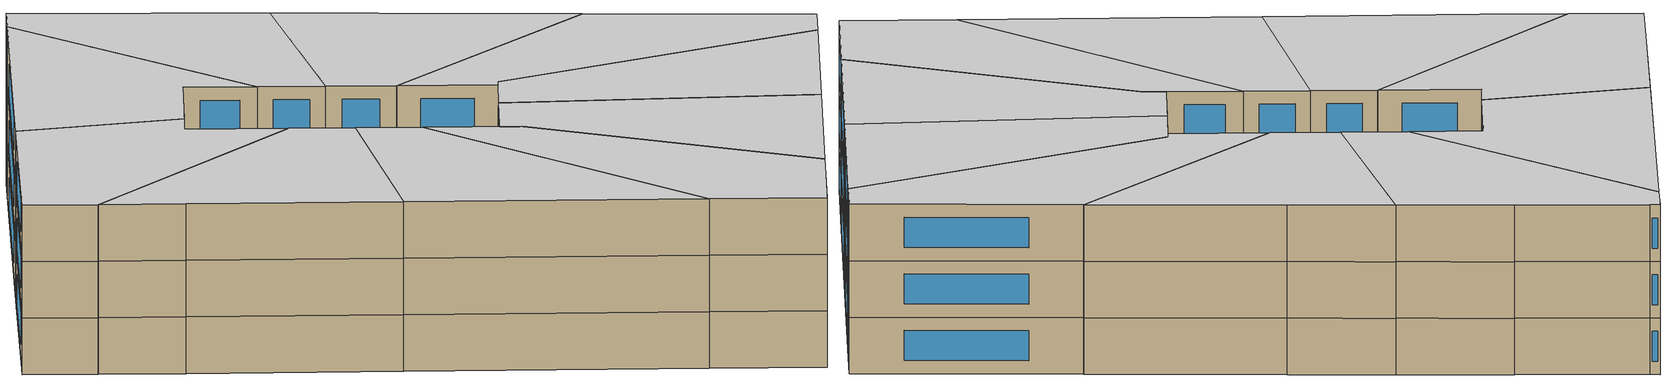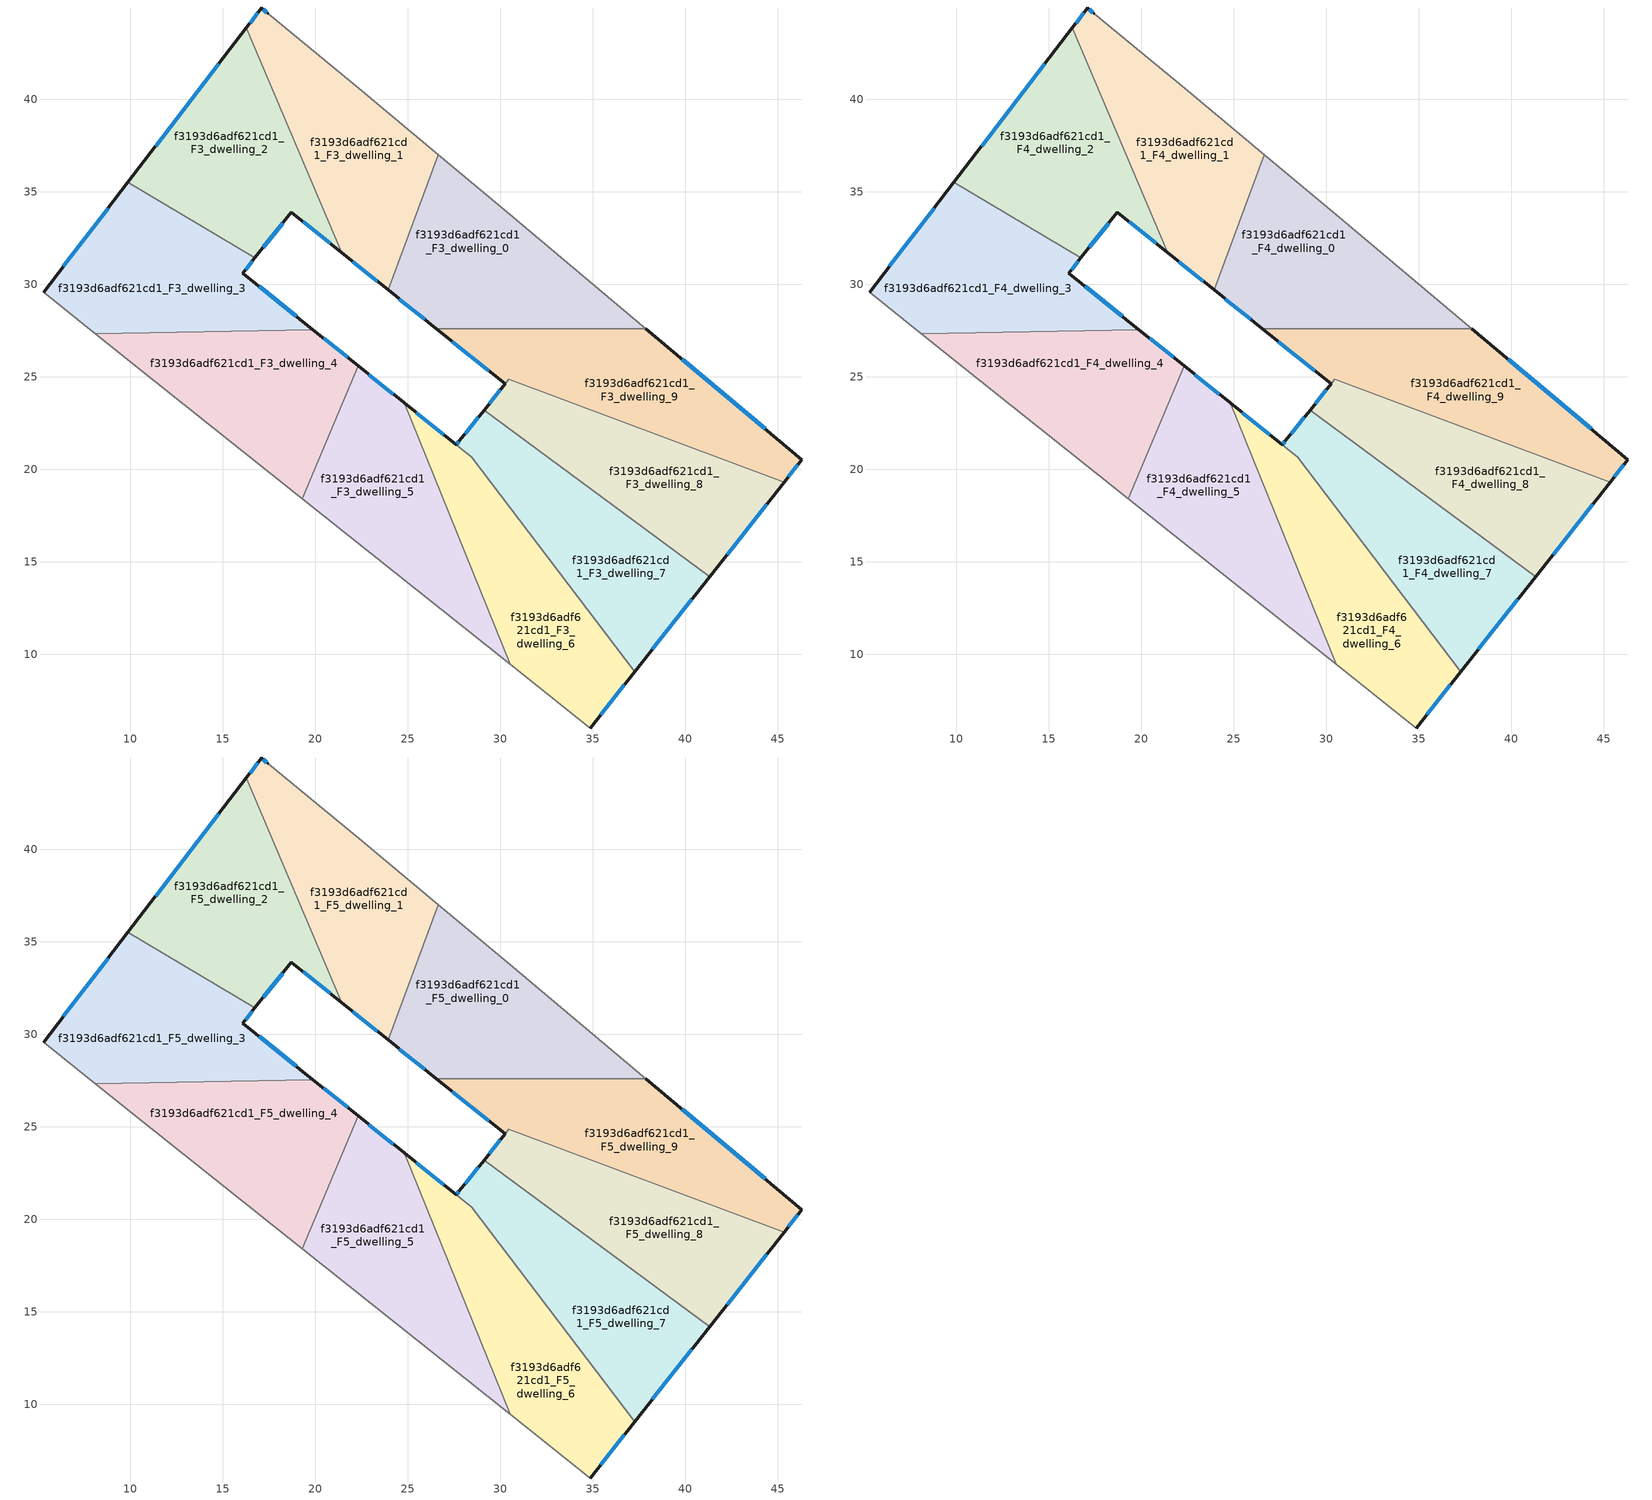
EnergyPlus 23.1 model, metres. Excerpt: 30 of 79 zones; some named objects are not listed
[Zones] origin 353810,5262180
f3193d6adf621cd1_F3_dwelling_0
 floor to f3193d6adf621cd1_F2_dwelling_0 (EU_floor_Construction): 30.55,33.76 37.88,27.61 26.55,27.61 23.95,29.69 26.66,37.01 z9
 wall outside (EU_wall_Construction): 23.95,29.69 26.55,27.61 z9:12
 wall to f3193d6adf621cd1_F3_dwelling_9 (EU_wall_Construction): 26.55,27.61 37.88,27.61 z9:12
 wall to f3193d6adf621cd1_F3_dwelling_1 (EU_wall_Construction): 26.66,37.01 23.95,29.69 z9:12
 wall adiabatic (EU_wall_Construction): 37.88,27.61 30.55,33.76 26.66,37.01 z9:12
 window (EU_Window_Construction): 24.56,29.2 25.94,28.1 z9.7:11.3
f3193d6adf621cd1_F3_dwelling_1
 floor to f3193d6adf621cd1_F2_dwelling_1 (EU_floor_Construction): 22.37,40.59 26.66,37.01 23.95,29.69 21.45,31.7 16.29,43.88 17.1,44.93 17.47,44.61 z9
 wall outside (EU_wall_Construction): 21.45,31.7 23.95,29.69 / 17.47,44.61 17.1,44.93 16.29,43.88 z9:12
 wall adiabatic (EU_wall_Construction): 26.66,37.01 22.37,40.59 17.47,44.61 z9:12
 wall to f3193d6adf621cd1_F3_dwelling_2 (EU_wall_Construction): 16.29,43.88 21.45,31.7 z9:12
 window (EU_Window_Construction): 22.04,31.23 23.36,30.16 / 16.91,44.69 16.48,44.12 / 17.38,44.69 17.19,44.86 z9.7:11.3
f3193d6adf621cd1_F3_dwelling_2
 floor to f3193d6adf621cd1_F2_dwelling_2 (EU_floor_Construction): 16.29,43.88 21.45,31.7 18.72,33.89 16.75,31.43 9.88,35.51 z9
 wall outside (EU_wall_Construction): 16.75,31.43 18.72,33.89 21.45,31.7 / 16.29,43.88 9.88,35.51 z9:12
 wall to f3193d6adf621cd1_F3_dwelling_3 (EU_wall_Construction): 9.88,35.51 16.75,31.43 z9:12
 window (EU_Window_Construction): 19.36,33.37 20.81,32.21 / 17.21,32.01 18.26,33.31 / 14.78,41.91 11.38,37.47 z9.7:11.3
f3193d6adf621cd1_F3_dwelling_3
 floor to f3193d6adf621cd1_F2_dwelling_3 (EU_floor_Construction): 16.75,31.43 16.08,30.6 19.89,27.55 8.11,27.34 5.33,29.57 9.88,35.51 z9
 wall outside (EU_wall_Construction): 19.89,27.55 16.08,30.6 16.75,31.43 / 9.88,35.51 5.33,29.57 z9:12
 wall to f3193d6adf621cd1_F3_dwelling_4 (EU_wall_Construction): 8.11,27.34 19.89,27.55 z9:12
 wall adiabatic (EU_wall_Construction): 5.33,29.57 8.11,27.34 z9:12
 window (EU_Window_Construction): 16.24,30.8 16.59,31.24 / 18.99,28.27 16.98,29.89 / 8.81,34.11 6.39,30.97 z9.7:11.3
f3193d6adf621cd1_F3_dwelling_4
 floor to f3193d6adf621cd1_F2_dwelling_4 (EU_floor_Construction): 22.33,25.59 19.32,18.4 11.34,24.75 8.11,27.34 19.89,27.55 z9
 wall outside (EU_wall_Construction): 22.33,25.59 19.89,27.55 z9:12
 wall to f3193d6adf621cd1_F3_dwelling_5 (EU_wall_Construction): 19.32,18.4 22.33,25.59 z9:12
 wall adiabatic (EU_wall_Construction): 8.11,27.34 11.34,24.75 19.32,18.4 z9:12
 window (EU_Window_Construction): 21.76,26.05 20.46,27.09 z9.7:11.3
f3193d6adf621cd1_F3_dwelling_5
 floor to f3193d6adf621cd1_F2_dwelling_5 (EU_floor_Construction): 24.81,23.6 30.55,9.46 19.32,18.4 22.33,25.59 z9
 wall outside (EU_wall_Construction): 24.81,23.6 22.33,25.59 z9:12
 wall to f3193d6adf621cd1_F3_dwelling_6 (EU_wall_Construction): 30.55,9.46 24.81,23.6 z9:12
 wall adiabatic (EU_wall_Construction): 19.32,18.4 30.55,9.46 z9:12
 window (EU_Window_Construction): 24.23,24.06 22.91,25.12 z9.7:11.3
f3193d6adf621cd1_F3_dwelling_6
 floor to f3193d6adf621cd1_F2_dwelling_6 (EU_floor_Construction): 28.47,20.66 37.28,9.07 34.87,6.02 30.55,9.46 24.81,23.6 z9
 wall outside (EU_wall_Construction): 34.87,6.02 37.28,9.07 / 27.63,21.33 24.81,23.6 z9:12
 wall adiabatic (EU_wall_Construction): 30.55,9.46 34.87,6.02 z9:12
 wall to f3193d6adf621cd1_F3_dwelling_7 (EU_wall_Construction): 37.28,9.07 28.47,20.66 27.63,21.33 z9:12
 window (EU_Window_Construction): 35.44,6.73 36.72,8.35 / 26.97,21.86 25.47,23.07 z9.7:11.3
f3193d6adf621cd1_F3_dwelling_7
 floor to f3193d6adf621cd1_F2_dwelling_7 (EU_floor_Construction): 41.32,14.19 37.28,9.07 28.47,20.66 27.63,21.33 27.8,21.54 29.13,23.2 z9
 wall outside (EU_wall_Construction): 29.13,23.2 27.8,21.54 27.63,21.33 / 37.28,9.07 41.32,14.19 z9:12
 wall to f3193d6adf621cd1_F3_dwelling_8 (EU_wall_Construction): 41.32,14.19 29.13,23.2 z9:12
 window (EU_Window_Construction): 27.76,21.49 27.67,21.38 / 28.82,22.81 28.11,21.93 / 38.23,10.27 40.37,12.99 z9.7:11.3
f3193d6adf621cd1_F3_dwelling_8
 floor to f3193d6adf621cd1_F2_dwelling_8 (EU_floor_Construction): 45.35,19.3 41.32,14.19 29.13,23.2 30.27,24.62 30.48,24.87 z9
 wall outside (EU_wall_Construction): 41.32,14.19 45.35,19.3 / 30.27,24.62 29.13,23.2 z9:12
 wall to f3193d6adf621cd1_F3_dwelling_9 (EU_wall_Construction): 45.35,19.3 30.48,24.87 30.27,24.62 z9:12
 window (EU_Window_Construction): 42.27,15.39 44.4,18.1 / 30,24.29 29.4,23.54 z9.7:11.3
f3193d6adf621cd1_F3_dwelling_9
 floor to f3193d6adf621cd1_F2_dwelling_9 (EU_floor_Construction): 46.31,20.52 45.35,19.3 30.47,24.87 30.27,24.62 26.55,27.61 37.88,27.61 z9
 wall outside (EU_wall_Construction): 26.55,27.61 30.27,24.62 / 45.35,19.3 46.31,20.52 37.88,27.61 z9:12
 window (EU_Window_Construction): 27.42,26.91 29.4,25.32 / 44.33,22.18 39.86,25.94 / 45.58,19.59 46.09,20.23 z9.7:11.3
f3193d6adf621cd1_F4_dwelling_0
 floor to f3193d6adf621cd1_F3_dwelling_0 (EU_floor_Construction): 30.55,33.76 37.88,27.61 26.55,27.61 23.95,29.69 26.66,37.01 z12
 wall outside (EU_wall_Construction): 23.95,29.69 26.55,27.61 z12:15
 wall to f3193d6adf621cd1_F4_dwelling_9 (EU_wall_Construction): 26.55,27.61 37.88,27.61 z12:15
 wall to f3193d6adf621cd1_F4_dwelling_1 (EU_wall_Construction): 26.66,37.01 23.95,29.69 z12:15
 wall adiabatic (EU_wall_Construction): 37.88,27.61 30.55,33.76 26.66,37.01 z12:15
 window (EU_Window_Construction): 24.56,29.2 25.94,28.1 z12.7:14.3
f3193d6adf621cd1_F4_dwelling_1
 floor to f3193d6adf621cd1_F3_dwelling_1 (EU_floor_Construction): 22.37,40.59 26.66,37.01 23.95,29.69 21.45,31.7 16.29,43.88 17.1,44.93 17.47,44.61 z12
 wall outside (EU_wall_Construction): 21.45,31.7 23.95,29.69 / 17.47,44.61 17.1,44.93 16.29,43.88 z12:15
 wall adiabatic (EU_wall_Construction): 26.66,37.01 22.37,40.59 17.47,44.61 z12:15
 wall to f3193d6adf621cd1_F4_dwelling_2 (EU_wall_Construction): 16.29,43.88 21.45,31.7 z12:15
 window (EU_Window_Construction): 22.04,31.23 23.36,30.16 / 16.91,44.69 16.48,44.12 / 17.38,44.69 17.19,44.86 z12.7:14.3
f3193d6adf621cd1_F4_dwelling_2
 floor to f3193d6adf621cd1_F3_dwelling_2 (EU_floor_Construction): 16.29,43.88 21.45,31.7 18.72,33.89 16.75,31.43 9.88,35.51 z12
 wall outside (EU_wall_Construction): 16.75,31.43 18.72,33.89 21.45,31.7 / 16.29,43.88 9.88,35.51 z12:15
 wall to f3193d6adf621cd1_F4_dwelling_3 (EU_wall_Construction): 9.88,35.51 16.75,31.43 z12:15
 window (EU_Window_Construction): 19.36,33.37 20.81,32.21 / 17.21,32.01 18.26,33.31 / 14.78,41.91 11.38,37.47 z12.7:14.3
f3193d6adf621cd1_F4_dwelling_3
 floor to f3193d6adf621cd1_F3_dwelling_3 (EU_floor_Construction): 16.75,31.43 16.08,30.6 19.89,27.55 8.11,27.34 5.33,29.57 9.88,35.51 z12
 wall outside (EU_wall_Construction): 19.89,27.55 16.08,30.6 16.75,31.43 / 9.88,35.51 5.33,29.57 z12:15
 wall to f3193d6adf621cd1_F4_dwelling_4 (EU_wall_Construction): 8.11,27.34 19.89,27.55 z12:15
 wall adiabatic (EU_wall_Construction): 5.33,29.57 8.11,27.34 z12:15
 window (EU_Window_Construction): 16.24,30.8 16.59,31.24 / 18.99,28.27 16.98,29.89 / 8.81,34.11 6.39,30.97 z12.7:14.3
f3193d6adf621cd1_F4_dwelling_4
 floor to f3193d6adf621cd1_F3_dwelling_4 (EU_floor_Construction): 22.33,25.59 19.32,18.4 11.34,24.75 8.11,27.34 19.89,27.55 z12
 wall outside (EU_wall_Construction): 22.33,25.59 19.89,27.55 z12:15
 wall to f3193d6adf621cd1_F4_dwelling_5 (EU_wall_Construction): 19.32,18.4 22.33,25.59 z12:15
 wall adiabatic (EU_wall_Construction): 8.11,27.34 11.34,24.75 19.32,18.4 z12:15
 window (EU_Window_Construction): 21.76,26.05 20.46,27.09 z12.7:14.3
f3193d6adf621cd1_F4_dwelling_5
 floor to f3193d6adf621cd1_F3_dwelling_5 (EU_floor_Construction): 24.81,23.6 30.55,9.46 19.32,18.4 22.33,25.59 z12
 wall outside (EU_wall_Construction): 24.81,23.6 22.33,25.59 z12:15
 wall to f3193d6adf621cd1_F4_dwelling_6 (EU_wall_Construction): 30.55,9.46 24.81,23.6 z12:15
 wall adiabatic (EU_wall_Construction): 19.32,18.4 30.55,9.46 z12:15
 window (EU_Window_Construction): 24.23,24.06 22.91,25.12 z12.7:14.3
f3193d6adf621cd1_F4_dwelling_6
 floor to f3193d6adf621cd1_F3_dwelling_6 (EU_floor_Construction): 28.47,20.66 37.28,9.07 34.87,6.02 30.55,9.46 24.81,23.6 z12
 wall outside (EU_wall_Construction): 34.87,6.02 37.28,9.07 / 27.63,21.33 24.81,23.6 z12:15
 wall adiabatic (EU_wall_Construction): 30.55,9.46 34.87,6.02 z12:15
 wall to f3193d6adf621cd1_F4_dwelling_7 (EU_wall_Construction): 37.28,9.07 28.47,20.66 27.63,21.33 z12:15
 window (EU_Window_Construction): 35.44,6.73 36.72,8.35 / 26.97,21.86 25.47,23.07 z12.7:14.3
f3193d6adf621cd1_F4_dwelling_7
 floor to f3193d6adf621cd1_F3_dwelling_7 (EU_floor_Construction): 41.32,14.19 37.28,9.07 28.47,20.66 27.63,21.33 27.8,21.54 29.13,23.2 z12
 wall outside (EU_wall_Construction): 29.13,23.2 27.8,21.54 27.63,21.33 / 37.28,9.07 41.32,14.19 z12:15
 wall to f3193d6adf621cd1_F4_dwelling_8 (EU_wall_Construction): 41.32,14.19 29.13,23.2 z12:15
 window (EU_Window_Construction): 27.76,21.49 27.67,21.38 / 28.82,22.81 28.11,21.93 / 38.23,10.27 40.37,12.99 z12.7:14.3
f3193d6adf621cd1_F4_dwelling_8
 floor to f3193d6adf621cd1_F3_dwelling_8 (EU_floor_Construction): 45.35,19.3 41.32,14.19 29.13,23.2 30.27,24.62 30.48,24.87 z12
 wall outside (EU_wall_Construction): 41.32,14.19 45.35,19.3 / 30.27,24.62 29.13,23.2 z12:15
 wall to f3193d6adf621cd1_F4_dwelling_9 (EU_wall_Construction): 45.35,19.3 30.48,24.87 30.27,24.62 z12:15
 window (EU_Window_Construction): 42.27,15.39 44.4,18.1 / 30,24.29 29.4,23.54 z12.7:14.3
f3193d6adf621cd1_F4_dwelling_9
 floor to f3193d6adf621cd1_F3_dwelling_9 (EU_floor_Construction): 46.31,20.52 45.35,19.3 30.47,24.87 30.27,24.62 26.55,27.61 37.88,27.61 z12
 wall outside (EU_wall_Construction): 26.55,27.61 30.27,24.62 / 45.35,19.3 46.31,20.52 37.88,27.61 z12:15
 window (EU_Window_Construction): 27.42,26.91 29.4,25.32 / 44.33,22.18 39.86,25.94 / 45.58,19.59 46.09,20.23 z12.7:14.3
f3193d6adf621cd1_F5_dwelling_0
 floor to f3193d6adf621cd1_F4_dwelling_0 (EU_floor_Construction): 30.55,33.76 37.88,27.61 26.55,27.61 23.95,29.69 26.66,37.01 z15
 wall outside (EU_wall_Construction): 23.95,29.69 26.55,27.61 z15:18
 wall to f3193d6adf621cd1_F5_dwelling_9 (EU_wall_Construction): 26.55,27.61 37.88,27.61 z15:18
 wall to f3193d6adf621cd1_F5_dwelling_1 (EU_wall_Construction): 26.66,37.01 23.95,29.69 z15:18
 wall adiabatic (EU_wall_Construction): 37.88,27.61 30.55,33.76 26.66,37.01 z15:18
 window (EU_Window_Construction): 24.56,29.2 25.94,28.1 z15.7:17.3
 ceiling to f3193d6adf621cd1_F6_dwelling_0 (EU_floor_Construction): 37.88,27.61 30.55,33.76 26.66,37.01 23.95,29.69 26.55,27.61 z18
f3193d6adf621cd1_F5_dwelling_1
 floor to f3193d6adf621cd1_F4_dwelling_1 (EU_floor_Construction): 22.37,40.59 26.66,37.01 23.95,29.69 21.45,31.7 16.29,43.88 17.1,44.93 17.47,44.61 z15
 wall outside (EU_wall_Construction): 21.45,31.7 23.95,29.69 / 17.47,44.61 17.1,44.93 16.29,43.88 z15:18
 wall adiabatic (EU_wall_Construction): 26.66,37.01 22.37,40.59 17.47,44.61 z15:18
 wall to f3193d6adf621cd1_F5_dwelling_2 (EU_wall_Construction): 16.29,43.88 21.45,31.7 z15:18
 window (EU_Window_Construction): 22.04,31.23 23.36,30.16 / 16.91,44.69 16.48,44.12 / 17.38,44.69 17.19,44.86 z15.7:17.3
 ceiling to f3193d6adf621cd1_F6_dwelling_1 (EU_floor_Construction): 23.95,29.69 26.66,37.01 22.37,40.59 17.47,44.61 17.1,44.93 16.29,43.88 21.45,31.7 z18
f3193d6adf621cd1_F5_dwelling_2
 floor to f3193d6adf621cd1_F4_dwelling_2 (EU_floor_Construction): 16.29,43.88 21.45,31.7 18.72,33.89 16.75,31.43 9.88,35.51 z15
 wall outside (EU_wall_Construction): 16.75,31.43 18.72,33.89 21.45,31.7 / 16.29,43.88 9.88,35.51 z15:18
 wall to f3193d6adf621cd1_F5_dwelling_3 (EU_wall_Construction): 9.88,35.51 16.75,31.43 z15:18
 window (EU_Window_Construction): 19.36,33.37 20.81,32.21 / 17.21,32.01 18.26,33.31 / 14.78,41.91 11.38,37.47 z15.7:17.3
 ceiling to f3193d6adf621cd1_F6_dwelling_2 (EU_floor_Construction): 21.45,31.7 16.29,43.88 9.88,35.51 16.75,31.43 18.72,33.89 z18
f3193d6adf621cd1_F5_dwelling_3
 floor to f3193d6adf621cd1_F4_dwelling_3 (EU_floor_Construction): 16.75,31.43 16.08,30.6 19.89,27.55 8.11,27.34 5.33,29.57 9.88,35.51 z15
 wall outside (EU_wall_Construction): 19.89,27.55 16.08,30.6 16.75,31.43 / 9.88,35.51 5.33,29.57 z15:18
 wall to f3193d6adf621cd1_F5_dwelling_4 (EU_wall_Construction): 8.11,27.34 19.89,27.55 z15:18
 wall adiabatic (EU_wall_Construction): 5.33,29.57 8.11,27.34 z15:18
 window (EU_Window_Construction): 16.24,30.8 16.59,31.24 / 18.99,28.27 16.98,29.89 / 8.81,34.11 6.39,30.97 z15.7:17.3
 ceiling to f3193d6adf621cd1_F6_dwelling_3 (EU_floor_Construction): 19.89,27.55 16.08,30.6 16.75,31.43 9.88,35.51 5.33,29.57 8.11,27.34 z18
f3193d6adf621cd1_F5_dwelling_4
 floor to f3193d6adf621cd1_F4_dwelling_4 (EU_floor_Construction): 22.33,25.59 19.32,18.4 11.34,24.75 8.11,27.34 19.89,27.55 z15
 wall outside (EU_wall_Construction): 22.33,25.59 19.89,27.55 z15:18
 wall to f3193d6adf621cd1_F5_dwelling_5 (EU_wall_Construction): 19.32,18.4 22.33,25.59 z15:18
 wall adiabatic (EU_wall_Construction): 8.11,27.34 11.34,24.75 19.32,18.4 z15:18
 window (EU_Window_Construction): 21.76,26.05 20.46,27.09 z15.7:17.3
 ceiling to f3193d6adf621cd1_F6_dwelling_4 (EU_floor_Construction): 19.32,18.4 22.33,25.59 19.89,27.55 8.11,27.34 11.34,24.75 z18
f3193d6adf621cd1_F5_dwelling_5
 floor to f3193d6adf621cd1_F4_dwelling_5 (EU_floor_Construction): 24.81,23.6 30.55,9.46 19.32,18.4 22.33,25.59 z15
 wall outside (EU_wall_Construction): 24.81,23.6 22.33,25.59 z15:18
 wall to f3193d6adf621cd1_F5_dwelling_6 (EU_wall_Construction): 30.55,9.46 24.81,23.6 z15:18
 wall adiabatic (EU_wall_Construction): 19.32,18.4 30.55,9.46 z15:18
 window (EU_Window_Construction): 24.23,24.06 22.91,25.12 z15.7:17.3
 ceiling to f3193d6adf621cd1_F6_dwelling_5 (EU_floor_Construction): 30.55,9.46 24.81,23.6 22.33,25.59 19.32,18.4 z18
f3193d6adf621cd1_F5_dwelling_6
 floor to f3193d6adf621cd1_F4_dwelling_6 (EU_floor_Construction): 28.47,20.66 37.28,9.07 34.87,6.02 30.55,9.46 24.81,23.6 z15
 wall outside (EU_wall_Construction): 34.87,6.02 37.28,9.07 / 27.63,21.33 24.81,23.6 z15:18
 wall adiabatic (EU_wall_Construction): 30.55,9.46 34.87,6.02 z15:18
 wall to f3193d6adf621cd1_F5_dwelling_7 (EU_wall_Construction): 37.28,9.07 28.47,20.66 27.63,21.33 z15:18
 window (EU_Window_Construction): 35.44,6.73 36.72,8.35 / 26.97,21.86 25.47,23.07 z15.7:17.3
 ceiling to f3193d6adf621cd1_F6_dwelling_6 (EU_floor_Construction): 34.87,6.02 37.28,9.07 28.47,20.66 24.81,23.6 30.55,9.46 z18
f3193d6adf621cd1_F5_dwelling_7
 floor to f3193d6adf621cd1_F4_dwelling_7 (EU_floor_Construction): 41.32,14.19 37.28,9.07 28.47,20.66 27.63,21.33 27.8,21.54 29.13,23.2 z15
 wall outside (EU_wall_Construction): 29.13,23.2 27.8,21.54 27.63,21.33 / 37.28,9.07 41.32,14.19 z15:18
 wall to f3193d6adf621cd1_F5_dwelling_8 (EU_wall_Construction): 41.32,14.19 29.13,23.2 z15:18
 window (EU_Window_Construction): 27.76,21.49 27.67,21.38 / 28.82,22.81 28.11,21.93 / 38.23,10.27 40.37,12.99 z15.7:17.3
 ceiling to f3193d6adf621cd1_F6_dwelling_7 (EU_floor_Construction): 37.28,9.07 41.32,14.19 29.13,23.2 27.8,21.54 27.63,21.33 28.47,20.66 z18
f3193d6adf621cd1_F5_dwelling_8
 floor to f3193d6adf621cd1_F4_dwelling_8 (EU_floor_Construction): 45.35,19.3 41.32,14.19 29.13,23.2 30.27,24.62 30.48,24.87 z15
 wall outside (EU_wall_Construction): 41.32,14.19 45.35,19.3 / 30.27,24.62 29.13,23.2 z15:18
 wall to f3193d6adf621cd1_F5_dwelling_9 (EU_wall_Construction): 45.35,19.3 30.48,24.87 30.27,24.62 z15:18
 window (EU_Window_Construction): 42.27,15.39 44.4,18.1 / 30,24.29 29.4,23.54 z15.7:17.3
 ceiling to f3193d6adf621cd1_F6_dwelling_8 (EU_floor_Construction): 41.32,14.19 45.35,19.3 30.48,24.87 30.27,24.62 29.13,23.2 z18
f3193d6adf621cd1_F5_dwelling_9
 floor to f3193d6adf621cd1_F4_dwelling_9 (EU_floor_Construction): 46.31,20.52 45.35,19.3 30.47,24.87 30.27,24.62 26.55,27.61 37.88,27.61 z15
 wall outside (EU_wall_Construction): 26.55,27.61 30.27,24.62 / 45.35,19.3 46.31,20.52 37.88,27.61 z15:18
 window (EU_Window_Construction): 27.42,26.91 29.4,25.32 / 44.33,22.18 39.86,25.94 / 45.58,19.59 46.09,20.23 z15.7:17.3
 ceiling to f3193d6adf621cd1_F6_dwelling_9 (EU_floor_Construction): 45.35,19.3 46.31,20.52 37.88,27.61 26.55,27.61 30.27,24.62 30.47,24.87 z18
[Building]
EU S2 Campaign: North Axis=0; Terrain=City; Solar Distribution=FullExterior
[Site:Location]
Budapest.Ferenc.Liszt.Intl.AP: Latitude=47.437; Longitude=19.256; Time Zone=1; Elevation=185
[SizingPeriod:WeatherFileDays]
AnnualSizingPeriod: Begin Month=1; Begin Day of Month=1; End Month=12; End Day of Month=31; Day of Week for Start Day=Monday; Use Weather File Daylight Saving Period=No; Use Weather File Rain and Snow Indicators=No
[MATERIAL]
EU_InternalMass_Material: Roughness=MediumRough; Thickness=0.1; Conductivity=1; Density=1800; Specific Heat=900; Thermal Absorptance=0.9; Solar Absorptance=0.7; Visible Absorptance=0.7
[MATERIAL:NOMASS] Roughness=MediumRough; Thermal Absorptance=0.9; Solar Absorptance=0.7; Visible Absorptance=0.7
Name | Thermal Resistance
EU_wall_NoMass | 0.832559
EU_floor_NoMass | 0.872794
[WINDOWMATERIAL:SIMPLEGLAZINGSYSTEM]
EU_Window_SimpleGlazing: UFactor=2.79869; Solar Heat Gain Coefficient=0.75; Visible Transmittance=0.75
[CONSTRUCTION]
EU_wall_Construction: EU_wall_NoMass
EU_floor_Construction: EU_floor_NoMass
EU_Window_Construction: EU_Window_SimpleGlazing
EU_InternalMass_Construction: EU_InternalMass_Material
[ZONE] Type=1; Multiplier=1; Ceiling Height=autocalculate; Floor Area=autocalculate; Part of Total Floor Area=Yes
Name | Volume
f3193d6adf621cd1_F3_dwelling_0; f3193d6adf621cd1_F4_dwelling_0; f3193d6adf621cd1_F5_dwelling_0 | 196.864
f3193d6adf621cd1_F3_dwelling_1; f3193d6adf621cd1_F4_dwelling_1; f3193d6adf621cd1_F5_dwelling_1 | 196.856
f3193d6adf621cd1_F3_dwelling_2; f3193d6adf621cd1_F4_dwelling_2; f3193d6adf621cd1_F5_dwelling_2 | 196.889
f3193d6adf621cd1_F3_dwelling_3; f3193d6adf621cd1_F4_dwelling_3; f3193d6adf621cd1_F5_dwelling_3 | 196.842
f3193d6adf621cd1_F3_dwelling_4; f3193d6adf621cd1_F4_dwelling_4; f3193d6adf621cd1_F5_dwelling_4 | 196.877
f3193d6adf621cd1_F3_dwelling_5; f3193d6adf621cd1_F4_dwelling_5; f3193d6adf621cd1_F5_dwelling_5 | 196.878
f3193d6adf621cd1_F3_dwelling_6; f3193d6adf621cd1_F4_dwelling_6; f3193d6adf621cd1_F5_dwelling_6 | 196.449
f3193d6adf621cd1_F3_dwelling_7; f3193d6adf621cd1_F4_dwelling_7; f3193d6adf621cd1_F5_dwelling_7 | 197.307
f3193d6adf621cd1_F3_dwelling_8; f3193d6adf621cd1_F4_dwelling_8; f3193d6adf621cd1_F5_dwelling_8 | 196.419
f3193d6adf621cd1_F3_dwelling_9; f3193d6adf621cd1_F4_dwelling_9; f3193d6adf621cd1_F5_dwelling_9 | 197.347
[INTERNALMASS] Construction=EU_InternalMass_Construction
Name | Zone or ZoneList | Surface Area
f3193d6adf621cd1_F3_dwelling_0_EU_InternalMass | f3193d6adf621cd1_F3_dwelling_0 | 65.6217
f3193d6adf621cd1_F3_dwelling_1_EU_InternalMass | f3193d6adf621cd1_F3_dwelling_1 | 65.6188
f3193d6adf621cd1_F3_dwelling_2_EU_InternalMass | f3193d6adf621cd1_F3_dwelling_2 | 65.6297
f3193d6adf621cd1_F3_dwelling_3_EU_InternalMass | f3193d6adf621cd1_F3_dwelling_3 | 65.6142
f3193d6adf621cd1_F3_dwelling_4_EU_InternalMass | f3193d6adf621cd1_F3_dwelling_4 | 65.6257
f3193d6adf621cd1_F3_dwelling_5_EU_InternalMass | f3193d6adf621cd1_F3_dwelling_5 | 65.626
f3193d6adf621cd1_F3_dwelling_6_EU_InternalMass | f3193d6adf621cd1_F3_dwelling_6 | 65.4835
f3193d6adf621cd1_F3_dwelling_7_EU_InternalMass | f3193d6adf621cd1_F3_dwelling_7 | 65.7687
f3193d6adf621cd1_F3_dwelling_8_EU_InternalMass | f3193d6adf621cd1_F3_dwelling_8 | 65.4738
f3193d6adf621cd1_F3_dwelling_9_EU_InternalMass | f3193d6adf621cd1_F3_dwelling_9 | 65.7826
f3193d6adf621cd1_F4_dwelling_0_EU_InternalMass | f3193d6adf621cd1_F4_dwelling_0 | 65.6217
f3193d6adf621cd1_F4_dwelling_1_EU_InternalMass | f3193d6adf621cd1_F4_dwelling_1 | 65.6188
f3193d6adf621cd1_F4_dwelling_2_EU_InternalMass | f3193d6adf621cd1_F4_dwelling_2 | 65.6297
f3193d6adf621cd1_F4_dwelling_3_EU_InternalMass | f3193d6adf621cd1_F4_dwelling_3 | 65.6142
f3193d6adf621cd1_F4_dwelling_4_EU_InternalMass | f3193d6adf621cd1_F4_dwelling_4 | 65.6257
f3193d6adf621cd1_F4_dwelling_5_EU_InternalMass | f3193d6adf621cd1_F4_dwelling_5 | 65.626
f3193d6adf621cd1_F4_dwelling_6_EU_InternalMass | f3193d6adf621cd1_F4_dwelling_6 | 65.4835
f3193d6adf621cd1_F4_dwelling_7_EU_InternalMass | f3193d6adf621cd1_F4_dwelling_7 | 65.7687
f3193d6adf621cd1_F4_dwelling_8_EU_InternalMass | f3193d6adf621cd1_F4_dwelling_8 | 65.4738
f3193d6adf621cd1_F4_dwelling_9_EU_InternalMass | f3193d6adf621cd1_F4_dwelling_9 | 65.7826
f3193d6adf621cd1_F5_dwelling_0_EU_InternalMass | f3193d6adf621cd1_F5_dwelling_0 | 65.6217
f3193d6adf621cd1_F5_dwelling_1_EU_InternalMass | f3193d6adf621cd1_F5_dwelling_1 | 65.6188
f3193d6adf621cd1_F5_dwelling_2_EU_InternalMass | f3193d6adf621cd1_F5_dwelling_2 | 65.6297
f3193d6adf621cd1_F5_dwelling_3_EU_InternalMass | f3193d6adf621cd1_F5_dwelling_3 | 65.6142
f3193d6adf621cd1_F5_dwelling_4_EU_InternalMass | f3193d6adf621cd1_F5_dwelling_4 | 65.6257
f3193d6adf621cd1_F5_dwelling_5_EU_InternalMass | f3193d6adf621cd1_F5_dwelling_5 | 65.626
f3193d6adf621cd1_F5_dwelling_6_EU_InternalMass | f3193d6adf621cd1_F5_dwelling_6 | 65.4835
f3193d6adf621cd1_F5_dwelling_7_EU_InternalMass | f3193d6adf621cd1_F5_dwelling_7 | 65.7687
f3193d6adf621cd1_F5_dwelling_8_EU_InternalMass | f3193d6adf621cd1_F5_dwelling_8 | 65.4738
f3193d6adf621cd1_F5_dwelling_9_EU_InternalMass | f3193d6adf621cd1_F5_dwelling_9 | 65.7826
[OTHEREQUIPMENT] Fuel Type=Electricity; Design Level Calculation Method=Watts/Area; Power per Zone Floor Area=1; Fraction Latent=0; Fraction Radiant=0; Fraction Lost=0; Carbon Dioxide Generation Rate=0; EndUse Subcategory=EU_Step8_InternalGains
Name | Zone or ZoneList or Space or SpaceList | Schedule
EU_Step8_InternalGain_f3193d6adf621cd1_F3_dwelling_0_f000 | f3193d6adf621cd1_F3_dwelling_0 | EU_Step8_GainSchedule_f3193d6adf621cd1_F3_dwelling_0_f000
EU_Step8_InternalGain_f3193d6adf621cd1_F3_dwelling_1_f000 | f3193d6adf621cd1_F3_dwelling_1 | EU_Step8_GainSchedule_f3193d6adf621cd1_F3_dwelling_1_f000
EU_Step8_InternalGain_f3193d6adf621cd1_F3_dwelling_2_f000 | f3193d6adf621cd1_F3_dwelling_2 | EU_Step8_GainSchedule_f3193d6adf621cd1_F3_dwelling_2_f000
EU_Step8_InternalGain_f3193d6adf621cd1_F3_dwelling_3_f000 | f3193d6adf621cd1_F3_dwelling_3 | EU_Step8_GainSchedule_f3193d6adf621cd1_F3_dwelling_3_f000
EU_Step8_InternalGain_f3193d6adf621cd1_F3_dwelling_4_f000 | f3193d6adf621cd1_F3_dwelling_4 | EU_Step8_GainSchedule_f3193d6adf621cd1_F3_dwelling_4_f000
EU_Step8_InternalGain_f3193d6adf621cd1_F3_dwelling_5_f000 | f3193d6adf621cd1_F3_dwelling_5 | EU_Step8_GainSchedule_f3193d6adf621cd1_F3_dwelling_5_f000
EU_Step8_InternalGain_f3193d6adf621cd1_F3_dwelling_6_f000 | f3193d6adf621cd1_F3_dwelling_6 | EU_Step8_GainSchedule_f3193d6adf621cd1_F3_dwelling_6_f000
EU_Step8_InternalGain_f3193d6adf621cd1_F3_dwelling_7_f000 | f3193d6adf621cd1_F3_dwelling_7 | EU_Step8_GainSchedule_f3193d6adf621cd1_F3_dwelling_7_f000
EU_Step8_InternalGain_f3193d6adf621cd1_F3_dwelling_8_f000 | f3193d6adf621cd1_F3_dwelling_8 | EU_Step8_GainSchedule_f3193d6adf621cd1_F3_dwelling_8_f000
EU_Step8_InternalGain_f3193d6adf621cd1_F3_dwelling_9_f000 | f3193d6adf621cd1_F3_dwelling_9 | EU_Step8_GainSchedule_f3193d6adf621cd1_F3_dwelling_9_f000
EU_Step8_InternalGain_f3193d6adf621cd1_F4_dwelling_0_f000 | f3193d6adf621cd1_F4_dwelling_0 | EU_Step8_GainSchedule_f3193d6adf621cd1_F4_dwelling_0_f000
EU_Step8_InternalGain_f3193d6adf621cd1_F4_dwelling_1_f000 | f3193d6adf621cd1_F4_dwelling_1 | EU_Step8_GainSchedule_f3193d6adf621cd1_F4_dwelling_1_f000
EU_Step8_InternalGain_f3193d6adf621cd1_F4_dwelling_2_f000 | f3193d6adf621cd1_F4_dwelling_2 | EU_Step8_GainSchedule_f3193d6adf621cd1_F4_dwelling_2_f000
EU_Step8_InternalGain_f3193d6adf621cd1_F4_dwelling_3_f000 | f3193d6adf621cd1_F4_dwelling_3 | EU_Step8_GainSchedule_f3193d6adf621cd1_F4_dwelling_3_f000
EU_Step8_InternalGain_f3193d6adf621cd1_F4_dwelling_4_f000 | f3193d6adf621cd1_F4_dwelling_4 | EU_Step8_GainSchedule_f3193d6adf621cd1_F4_dwelling_4_f000
EU_Step8_InternalGain_f3193d6adf621cd1_F4_dwelling_5_f000 | f3193d6adf621cd1_F4_dwelling_5 | EU_Step8_GainSchedule_f3193d6adf621cd1_F4_dwelling_5_f000
EU_Step8_InternalGain_f3193d6adf621cd1_F4_dwelling_6_f000 | f3193d6adf621cd1_F4_dwelling_6 | EU_Step8_GainSchedule_f3193d6adf621cd1_F4_dwelling_6_f000
EU_Step8_InternalGain_f3193d6adf621cd1_F4_dwelling_7_f000 | f3193d6adf621cd1_F4_dwelling_7 | EU_Step8_GainSchedule_f3193d6adf621cd1_F4_dwelling_7_f000
EU_Step8_InternalGain_f3193d6adf621cd1_F4_dwelling_8_f000 | f3193d6adf621cd1_F4_dwelling_8 | EU_Step8_GainSchedule_f3193d6adf621cd1_F4_dwelling_8_f000
EU_Step8_InternalGain_f3193d6adf621cd1_F4_dwelling_9_f000 | f3193d6adf621cd1_F4_dwelling_9 | EU_Step8_GainSchedule_f3193d6adf621cd1_F4_dwelling_9_f000
EU_Step8_InternalGain_f3193d6adf621cd1_F5_dwelling_0_f000 | f3193d6adf621cd1_F5_dwelling_0 | EU_Step8_GainSchedule_f3193d6adf621cd1_F5_dwelling_0_f000
EU_Step8_InternalGain_f3193d6adf621cd1_F5_dwelling_1_f000 | f3193d6adf621cd1_F5_dwelling_1 | EU_Step8_GainSchedule_f3193d6adf621cd1_F5_dwelling_1_f000
EU_Step8_InternalGain_f3193d6adf621cd1_F5_dwelling_2_f000 | f3193d6adf621cd1_F5_dwelling_2 | EU_Step8_GainSchedule_f3193d6adf621cd1_F5_dwelling_2_f000
EU_Step8_InternalGain_f3193d6adf621cd1_F5_dwelling_3_f000 | f3193d6adf621cd1_F5_dwelling_3 | EU_Step8_GainSchedule_f3193d6adf621cd1_F5_dwelling_3_f000
EU_Step8_InternalGain_f3193d6adf621cd1_F5_dwelling_4_f000 | f3193d6adf621cd1_F5_dwelling_4 | EU_Step8_GainSchedule_f3193d6adf621cd1_F5_dwelling_4_f000
EU_Step8_InternalGain_f3193d6adf621cd1_F5_dwelling_5_f000 | f3193d6adf621cd1_F5_dwelling_5 | EU_Step8_GainSchedule_f3193d6adf621cd1_F5_dwelling_5_f000
EU_Step8_InternalGain_f3193d6adf621cd1_F5_dwelling_6_f000 | f3193d6adf621cd1_F5_dwelling_6 | EU_Step8_GainSchedule_f3193d6adf621cd1_F5_dwelling_6_f000
EU_Step8_InternalGain_f3193d6adf621cd1_F5_dwelling_7_f000 | f3193d6adf621cd1_F5_dwelling_7 | EU_Step8_GainSchedule_f3193d6adf621cd1_F5_dwelling_7_f000
EU_Step8_InternalGain_f3193d6adf621cd1_F5_dwelling_8_f000 | f3193d6adf621cd1_F5_dwelling_8 | EU_Step8_GainSchedule_f3193d6adf621cd1_F5_dwelling_8_f000
EU_Step8_InternalGain_f3193d6adf621cd1_F5_dwelling_9_f000 | f3193d6adf621cd1_F5_dwelling_9 | EU_Step8_GainSchedule_f3193d6adf621cd1_F5_dwelling_9_f000
[ZONEVENTILATION:DESIGNFLOWRATE] Schedule=EU_AlwaysOn; Design Flow Rate Calculation Method=AirChanges/Hour; Air Changes per Hour=0.475469; Ventilation Type=Natural; Fan Pressure Rise=0; Fan Total Efficiency=1; Constant Term Coefficient=1; Temperature Term Coefficient=0; Velocity Term Coefficient=0; Velocity Squared Term Coefficient=0; Minimum Indoor Temperature=-100; Maximum Indoor Temperature=100; Delta Temperature=-100; Minimum Outdoor Temperature=-100; Maximum Outdoor Temperature=100; Maximum Wind Speed=40
Name | Zone or ZoneList or Space or SpaceList
EU_ConstantAir_f3193d6adf621cd1_F3_dwelling_0 | f3193d6adf621cd1_F3_dwelling_0
EU_ConstantAir_f3193d6adf621cd1_F3_dwelling_1 | f3193d6adf621cd1_F3_dwelling_1
EU_ConstantAir_f3193d6adf621cd1_F3_dwelling_2 | f3193d6adf621cd1_F3_dwelling_2
EU_ConstantAir_f3193d6adf621cd1_F3_dwelling_3 | f3193d6adf621cd1_F3_dwelling_3
EU_ConstantAir_f3193d6adf621cd1_F3_dwelling_4 | f3193d6adf621cd1_F3_dwelling_4
EU_ConstantAir_f3193d6adf621cd1_F3_dwelling_5 | f3193d6adf621cd1_F3_dwelling_5
EU_ConstantAir_f3193d6adf621cd1_F3_dwelling_6 | f3193d6adf621cd1_F3_dwelling_6
EU_ConstantAir_f3193d6adf621cd1_F3_dwelling_7 | f3193d6adf621cd1_F3_dwelling_7
EU_ConstantAir_f3193d6adf621cd1_F3_dwelling_8 | f3193d6adf621cd1_F3_dwelling_8
EU_ConstantAir_f3193d6adf621cd1_F3_dwelling_9 | f3193d6adf621cd1_F3_dwelling_9
EU_ConstantAir_f3193d6adf621cd1_F4_dwelling_0 | f3193d6adf621cd1_F4_dwelling_0
EU_ConstantAir_f3193d6adf621cd1_F4_dwelling_1 | f3193d6adf621cd1_F4_dwelling_1
EU_ConstantAir_f3193d6adf621cd1_F4_dwelling_2 | f3193d6adf621cd1_F4_dwelling_2
EU_ConstantAir_f3193d6adf621cd1_F4_dwelling_3 | f3193d6adf621cd1_F4_dwelling_3
EU_ConstantAir_f3193d6adf621cd1_F4_dwelling_4 | f3193d6adf621cd1_F4_dwelling_4
EU_ConstantAir_f3193d6adf621cd1_F4_dwelling_5 | f3193d6adf621cd1_F4_dwelling_5
EU_ConstantAir_f3193d6adf621cd1_F4_dwelling_6 | f3193d6adf621cd1_F4_dwelling_6
EU_ConstantAir_f3193d6adf621cd1_F4_dwelling_7 | f3193d6adf621cd1_F4_dwelling_7
EU_ConstantAir_f3193d6adf621cd1_F4_dwelling_8 | f3193d6adf621cd1_F4_dwelling_8
EU_ConstantAir_f3193d6adf621cd1_F4_dwelling_9 | f3193d6adf621cd1_F4_dwelling_9
EU_ConstantAir_f3193d6adf621cd1_F5_dwelling_0 | f3193d6adf621cd1_F5_dwelling_0
EU_ConstantAir_f3193d6adf621cd1_F5_dwelling_1 | f3193d6adf621cd1_F5_dwelling_1
EU_ConstantAir_f3193d6adf621cd1_F5_dwelling_2 | f3193d6adf621cd1_F5_dwelling_2
EU_ConstantAir_f3193d6adf621cd1_F5_dwelling_3 | f3193d6adf621cd1_F5_dwelling_3
EU_ConstantAir_f3193d6adf621cd1_F5_dwelling_4 | f3193d6adf621cd1_F5_dwelling_4
EU_ConstantAir_f3193d6adf621cd1_F5_dwelling_5 | f3193d6adf621cd1_F5_dwelling_5
EU_ConstantAir_f3193d6adf621cd1_F5_dwelling_6 | f3193d6adf621cd1_F5_dwelling_6
EU_ConstantAir_f3193d6adf621cd1_F5_dwelling_7 | f3193d6adf621cd1_F5_dwelling_7
EU_ConstantAir_f3193d6adf621cd1_F5_dwelling_8 | f3193d6adf621cd1_F5_dwelling_8
EU_ConstantAir_f3193d6adf621cd1_F5_dwelling_9 | f3193d6adf621cd1_F5_dwelling_9
[HVACTEMPLATE:ZONE:IDEALLOADSAIRSYSTEM] System Availability Schedule=EU_AlwaysOn; Maximum Heating Supply Air Temperature=50; Minimum Cooling Supply Air Temperature=13; Maximum Heating Supply Air Humidity Ratio=0.0156; Minimum Cooling Supply Air Humidity Ratio=0.0077; Heating Limit=NoLimit; Cooling Limit=NoLimit; Heating Availability Schedule=EU_AlwaysOn; Cooling Availability Schedule=EU_CoolingOff; Dehumidification Control Type=ConstantSensibleHeatRatio; Cooling Sensible Heat Ratio=0.7; Dehumidification Setpoint=60; Humidification Control Type=None; Humidification Setpoint=30; Outdoor Air Method=None; Outdoor Air Flow Rate per Person=0.00944; Outdoor Air Flow Rate per Zone Floor Area=0; Outdoor Air Flow Rate per Zone=0; Demand Controlled Ventilation Type=None; Outdoor Air Economizer Type=NoEconomizer; Heat Recovery Type=None; Sensible Heat Recovery Effectiveness=0.7; Latent Heat Recovery Effectiveness=0.65
Name | Template Thermostat
f3193d6adf621cd1_F3_dwelling_0 | EU_HeatOnly_f3193d6adf621cd1_F3_dwelling_0
f3193d6adf621cd1_F3_dwelling_1 | EU_HeatOnly_f3193d6adf621cd1_F3_dwelling_1
f3193d6adf621cd1_F3_dwelling_2 | EU_HeatOnly_f3193d6adf621cd1_F3_dwelling_2
f3193d6adf621cd1_F3_dwelling_3 | EU_HeatOnly_f3193d6adf621cd1_F3_dwelling_3
f3193d6adf621cd1_F3_dwelling_4 | EU_HeatOnly_f3193d6adf621cd1_F3_dwelling_4
f3193d6adf621cd1_F3_dwelling_5 | EU_HeatOnly_f3193d6adf621cd1_F3_dwelling_5
f3193d6adf621cd1_F3_dwelling_6 | EU_HeatOnly_f3193d6adf621cd1_F3_dwelling_6
f3193d6adf621cd1_F3_dwelling_7 | EU_HeatOnly_f3193d6adf621cd1_F3_dwelling_7
f3193d6adf621cd1_F3_dwelling_8 | EU_HeatOnly_f3193d6adf621cd1_F3_dwelling_8
f3193d6adf621cd1_F3_dwelling_9 | EU_HeatOnly_f3193d6adf621cd1_F3_dwelling_9
f3193d6adf621cd1_F4_dwelling_0 | EU_HeatOnly_f3193d6adf621cd1_F4_dwelling_0
f3193d6adf621cd1_F4_dwelling_1 | EU_HeatOnly_f3193d6adf621cd1_F4_dwelling_1
f3193d6adf621cd1_F4_dwelling_2 | EU_HeatOnly_f3193d6adf621cd1_F4_dwelling_2
f3193d6adf621cd1_F4_dwelling_3 | EU_HeatOnly_f3193d6adf621cd1_F4_dwelling_3
f3193d6adf621cd1_F4_dwelling_4 | EU_HeatOnly_f3193d6adf621cd1_F4_dwelling_4
f3193d6adf621cd1_F4_dwelling_5 | EU_HeatOnly_f3193d6adf621cd1_F4_dwelling_5
f3193d6adf621cd1_F4_dwelling_6 | EU_HeatOnly_f3193d6adf621cd1_F4_dwelling_6
f3193d6adf621cd1_F4_dwelling_7 | EU_HeatOnly_f3193d6adf621cd1_F4_dwelling_7
f3193d6adf621cd1_F4_dwelling_8 | EU_HeatOnly_f3193d6adf621cd1_F4_dwelling_8
f3193d6adf621cd1_F4_dwelling_9 | EU_HeatOnly_f3193d6adf621cd1_F4_dwelling_9
f3193d6adf621cd1_F5_dwelling_0 | EU_HeatOnly_f3193d6adf621cd1_F5_dwelling_0
f3193d6adf621cd1_F5_dwelling_1 | EU_HeatOnly_f3193d6adf621cd1_F5_dwelling_1
f3193d6adf621cd1_F5_dwelling_2 | EU_HeatOnly_f3193d6adf621cd1_F5_dwelling_2
f3193d6adf621cd1_F5_dwelling_3 | EU_HeatOnly_f3193d6adf621cd1_F5_dwelling_3
f3193d6adf621cd1_F5_dwelling_4 | EU_HeatOnly_f3193d6adf621cd1_F5_dwelling_4
f3193d6adf621cd1_F5_dwelling_5 | EU_HeatOnly_f3193d6adf621cd1_F5_dwelling_5
f3193d6adf621cd1_F5_dwelling_6 | EU_HeatOnly_f3193d6adf621cd1_F5_dwelling_6
f3193d6adf621cd1_F5_dwelling_7 | EU_HeatOnly_f3193d6adf621cd1_F5_dwelling_7
f3193d6adf621cd1_F5_dwelling_8 | EU_HeatOnly_f3193d6adf621cd1_F5_dwelling_8
f3193d6adf621cd1_F5_dwelling_9 | EU_HeatOnly_f3193d6adf621cd1_F5_dwelling_9
[SIZING:ZONE] Zone Cooling Design Supply Air Temperature Input Method=SupplyAirTemperature; Zone Cooling Design Supply Air Temperature=13; Zone Heating Design Supply Air Temperature Input Method=SupplyAirTemperature; Zone Heating Design Supply Air Temperature=50; Zone Cooling Design Supply Air Humidity Ratio=0.008; Zone Heating Design Supply Air Humidity Ratio=0.008; Cooling Design Air Flow Method=DesignDay; Cooling Design Air Flow Rate=0; Cooling Minimum Air Flow per Zone Floor Area=0.000762; Cooling Minimum Air Flow=0; Cooling Minimum Air Flow Fraction=0.2; Heating Design Air Flow Method=DesignDay; Heating Design Air Flow Rate=0; Heating Maximum Air Flow per Zone Floor Area=0.002032; Heating Maximum Air Flow=0.141576; Heating Maximum Air Flow Fraction=0.3; Account for Dedicated Outdoor Air System=No; Dedicated Outdoor Air System Control Strategy=NeutralSupplyAir; Dedicated Outdoor Air Low Setpoint Temperature for Design=autosize; Dedicated Outdoor Air High Setpoint Temperature for Design=autosize; Zone Load Sizing Method=Sensible Load Only No Latent Load; Zone Latent Cooling Design Supply Air Humidity Ratio Input Method=HumidityRatioDifference; Zone Cooling Design Supply Air Humidity Ratio Difference=0.005; Zone Latent Heating Design Supply Air Humidity Ratio Input Method=HumidityRatioDifference; Zone Humidification Design Supply Air Humidity Ratio Difference=0.005
f3193d6adf621cd1_F3_dwelling_0; f3193d6adf621cd1_F3_dwelling_1; f3193d6adf621cd1_F3_dwelling_2; f3193d6adf621cd1_F3_dwelling_3; f3193d6adf621cd1_F3_dwelling_4; f3193d6adf621cd1_F3_dwelling_5; f3193d6adf621cd1_F3_dwelling_6; f3193d6adf621cd1_F3_dwelling_7; f3193d6adf621cd1_F3_dwelling_8; f3193d6adf621cd1_F3_dwelling_9; f3193d6adf621cd1_F4_dwelling_0; f3193d6adf621cd1_F4_dwelling_1; f3193d6adf621cd1_F4_dwelling_2; f3193d6adf621cd1_F4_dwelling_3; f3193d6adf621cd1_F4_dwelling_4; f3193d6adf621cd1_F4_dwelling_5; f3193d6adf621cd1_F4_dwelling_6; f3193d6adf621cd1_F4_dwelling_7; f3193d6adf621cd1_F4_dwelling_8; f3193d6adf621cd1_F4_dwelling_9; f3193d6adf621cd1_F5_dwelling_0; f3193d6adf621cd1_F5_dwelling_1; f3193d6adf621cd1_F5_dwelling_2; f3193d6adf621cd1_F5_dwelling_3; f3193d6adf621cd1_F5_dwelling_4; f3193d6adf621cd1_F5_dwelling_5; f3193d6adf621cd1_F5_dwelling_6; f3193d6adf621cd1_F5_dwelling_7; f3193d6adf621cd1_F5_dwelling_8; f3193d6adf621cd1_F5_dwelling_9
[SCHEDULE:CONSTANT]
Name | Hourly Value
EU_AlwaysOn | 1
EU_CoolingOff | 0
[SCHEDULE:FILE] Column Number=1; Rows to Skip at Top=0; Number of Hours of Data=8760; Column Separator=Comma; Interpolate to Timestep=No; Minutes per Item=60; Adjust Schedule for Daylight Savings=Yes
Name | File
EU_Step8_GainSchedule_f3193d6adf621cd1_F3_dwelling_0_f000 | ../../schedules/f3193d6adf621cd1/f3193d6adf621cd1_F3_dwelling_0_f000_gain.csv
EU_Step8_GainSchedule_f3193d6adf621cd1_F3_dwelling_1_f000 | ../../schedules/f3193d6adf621cd1/f3193d6adf621cd1_F3_dwelling_1_f000_gain.csv
EU_Step8_GainSchedule_f3193d6adf621cd1_F3_dwelling_2_f000 | ../../schedules/f3193d6adf621cd1/f3193d6adf621cd1_F3_dwelling_2_f000_gain.csv
EU_Step8_GainSchedule_f3193d6adf621cd1_F3_dwelling_3_f000 | ../../schedules/f3193d6adf621cd1/f3193d6adf621cd1_F3_dwelling_3_f000_gain.csv
EU_Step8_GainSchedule_f3193d6adf621cd1_F3_dwelling_4_f000 | ../../schedules/f3193d6adf621cd1/f3193d6adf621cd1_F3_dwelling_4_f000_gain.csv
EU_Step8_GainSchedule_f3193d6adf621cd1_F3_dwelling_5_f000 | ../../schedules/f3193d6adf621cd1/f3193d6adf621cd1_F3_dwelling_5_f000_gain.csv
EU_Step8_GainSchedule_f3193d6adf621cd1_F3_dwelling_6_f000 | ../../schedules/f3193d6adf621cd1/f3193d6adf621cd1_F3_dwelling_6_f000_gain.csv
EU_Step8_GainSchedule_f3193d6adf621cd1_F3_dwelling_7_f000 | ../../schedules/f3193d6adf621cd1/f3193d6adf621cd1_F3_dwelling_7_f000_gain.csv
EU_Step8_GainSchedule_f3193d6adf621cd1_F3_dwelling_8_f000 | ../../schedules/f3193d6adf621cd1/f3193d6adf621cd1_F3_dwelling_8_f000_gain.csv
EU_Step8_GainSchedule_f3193d6adf621cd1_F3_dwelling_9_f000 | ../../schedules/f3193d6adf621cd1/f3193d6adf621cd1_F3_dwelling_9_f000_gain.csv
EU_Step8_GainSchedule_f3193d6adf621cd1_F4_dwelling_0_f000 | ../../schedules/f3193d6adf621cd1/f3193d6adf621cd1_F4_dwelling_0_f000_gain.csv
EU_Step8_GainSchedule_f3193d6adf621cd1_F4_dwelling_1_f000 | ../../schedules/f3193d6adf621cd1/f3193d6adf621cd1_F4_dwelling_1_f000_gain.csv
EU_Step8_GainSchedule_f3193d6adf621cd1_F4_dwelling_2_f000 | ../../schedules/f3193d6adf621cd1/f3193d6adf621cd1_F4_dwelling_2_f000_gain.csv
EU_Step8_GainSchedule_f3193d6adf621cd1_F4_dwelling_3_f000 | ../../schedules/f3193d6adf621cd1/f3193d6adf621cd1_F4_dwelling_3_f000_gain.csv
EU_Step8_GainSchedule_f3193d6adf621cd1_F4_dwelling_4_f000 | ../../schedules/f3193d6adf621cd1/f3193d6adf621cd1_F4_dwelling_4_f000_gain.csv
EU_Step8_GainSchedule_f3193d6adf621cd1_F4_dwelling_5_f000 | ../../schedules/f3193d6adf621cd1/f3193d6adf621cd1_F4_dwelling_5_f000_gain.csv
EU_Step8_GainSchedule_f3193d6adf621cd1_F4_dwelling_6_f000 | ../../schedules/f3193d6adf621cd1/f3193d6adf621cd1_F4_dwelling_6_f000_gain.csv
EU_Step8_GainSchedule_f3193d6adf621cd1_F4_dwelling_7_f000 | ../../schedules/f3193d6adf621cd1/f3193d6adf621cd1_F4_dwelling_7_f000_gain.csv
EU_Step8_GainSchedule_f3193d6adf621cd1_F4_dwelling_8_f000 | ../../schedules/f3193d6adf621cd1/f3193d6adf621cd1_F4_dwelling_8_f000_gain.csv
EU_Step8_GainSchedule_f3193d6adf621cd1_F4_dwelling_9_f000 | ../../schedules/f3193d6adf621cd1/f3193d6adf621cd1_F4_dwelling_9_f000_gain.csv
EU_Step8_GainSchedule_f3193d6adf621cd1_F5_dwelling_0_f000 | ../../schedules/f3193d6adf621cd1/f3193d6adf621cd1_F5_dwelling_0_f000_gain.csv
EU_Step8_GainSchedule_f3193d6adf621cd1_F5_dwelling_1_f000 | ../../schedules/f3193d6adf621cd1/f3193d6adf621cd1_F5_dwelling_1_f000_gain.csv
EU_Step8_GainSchedule_f3193d6adf621cd1_F5_dwelling_2_f000 | ../../schedules/f3193d6adf621cd1/f3193d6adf621cd1_F5_dwelling_2_f000_gain.csv
EU_Step8_GainSchedule_f3193d6adf621cd1_F5_dwelling_3_f000 | ../../schedules/f3193d6adf621cd1/f3193d6adf621cd1_F5_dwelling_3_f000_gain.csv
EU_Step8_GainSchedule_f3193d6adf621cd1_F5_dwelling_4_f000 | ../../schedules/f3193d6adf621cd1/f3193d6adf621cd1_F5_dwelling_4_f000_gain.csv
EU_Step8_GainSchedule_f3193d6adf621cd1_F5_dwelling_5_f000 | ../../schedules/f3193d6adf621cd1/f3193d6adf621cd1_F5_dwelling_5_f000_gain.csv
EU_Step8_GainSchedule_f3193d6adf621cd1_F5_dwelling_6_f000 | ../../schedules/f3193d6adf621cd1/f3193d6adf621cd1_F5_dwelling_6_f000_gain.csv
EU_Step8_GainSchedule_f3193d6adf621cd1_F5_dwelling_7_f000 | ../../schedules/f3193d6adf621cd1/f3193d6adf621cd1_F5_dwelling_7_f000_gain.csv
EU_Step8_GainSchedule_f3193d6adf621cd1_F5_dwelling_8_f000 | ../../schedules/f3193d6adf621cd1/f3193d6adf621cd1_F5_dwelling_8_f000_gain.csv
EU_Step8_GainSchedule_f3193d6adf621cd1_F5_dwelling_9_f000 | ../../schedules/f3193d6adf621cd1/f3193d6adf621cd1_F5_dwelling_9_f000_gain.csv
